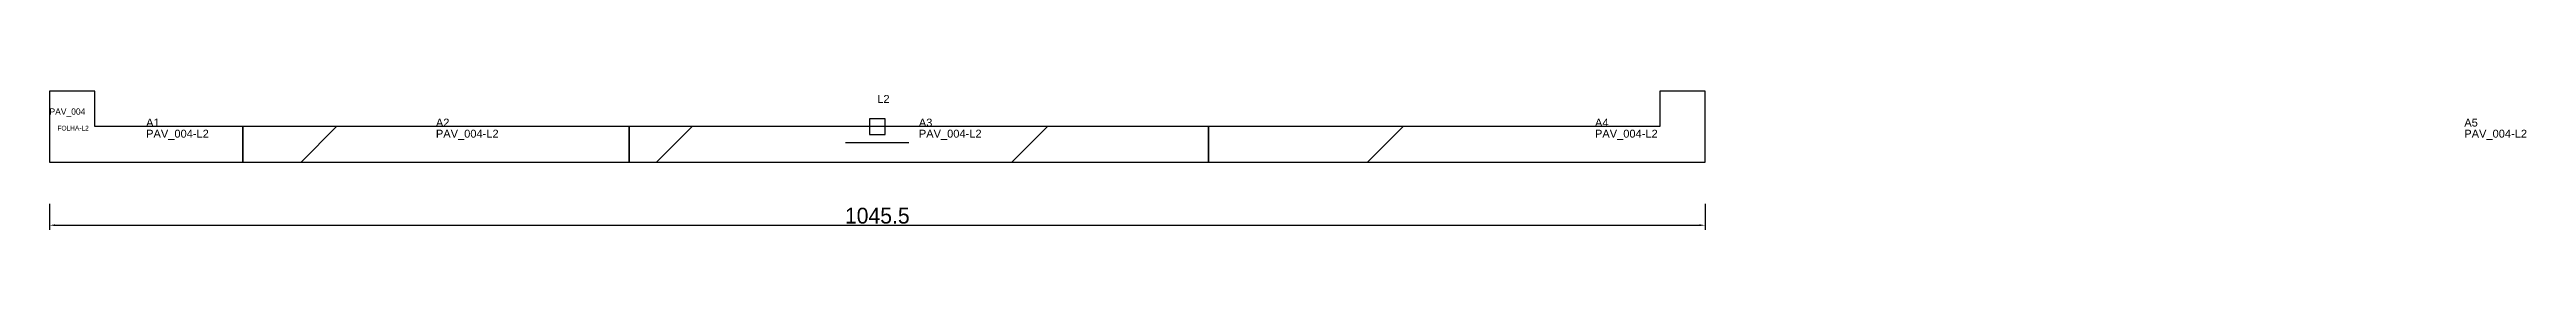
# Model space of a CAD drawing. Header units: metres. Extents: x 222 to 4165, y 114 to 202.
# Drawn here: x 222 to 1786, y 114 to 202 of the extents above; entities that cross this region are included whole.
import ezdxf

# ---------------------------------------------------------------- set-up
doc = ezdxf.new("R2010")
doc.units = ezdxf.units.M
for name, color, linetype in [('3', 3, 'CONTINUOUS'), ('AUX00', 7, 'CONTINUOUS'), ('COTA', 241, 'CONTINUOUS'), ('FOLHA', 255, 'CONTINUOUS'), ('Hachura', 251, 'CONTINUOUS'), ('NOMENCLATURA', 7, 'CONTINUOUS'), ('Nível', 160, 'CONTINUOUS'), ('Painéis', 200, 'CONTINUOUS'), ('Pilares', 5, 'CONTINUOUS'), ('SARR_2.2x7', 40, 'CONTINUOUS')]:
    doc.layers.add(name, color=color, linetype=linetype)
doc.styles.add('ARIAL', font='Arial.ttf')
doc.styles.add('STR_STANDARD', font='arial.ttf')
doc.dimstyles.new('EZ DXF', dxfattribs={"dimtxt": 10, "dimasz": 3.5, "dimexe": 3, "dimexo": 1.5, "dimgap": 1, "dimtad": 1, "dimdec": 1, "dimdsep": 46, "dimcen": 2.5, "dimazin": 3, "dimtfac": 1, "dimtmove": 0, "dimatfit": 3})

msp = doc.modelspace()

# ---------------------------------------------------------------- hatches: boundary and pattern name
at = {"layer": 'Hachura'}
h = msp.add_hatch(dxfattribs=at)
h.set_pattern_fill('ANSI31', scale=50)
h.paths.add_polyline_path([(222.2, 201.5), (222.2, 156.5), (1267.7, 156.5), (1267.7, 201.5), (1239.2, 201.5), (1239.2, 179), (250.7, 179), (250.7, 201.5)])
h = msp.add_hatch(dxfattribs=at)
h.set_pattern_fill('ANSI31', scale=50)
h.paths.add_polyline_path([(222.2, 201.5), (222.2, 156.5), (1267.7, 156.5), (1267.7, 201.5), (1239.2, 201.5), (1239.2, 179), (250.7, 179), (250.7, 201.5)])

# ---------------------------------------------------------------- linework, layer by layer
at = {"layer": '3'}
for points in [[(344.2, 156.5), (344.2, 179)], [(344.2, 156.5), (344.2, 179)], [(588.2, 156.5), (588.2, 179)], [(588.2, 156.5), (588.2, 179)], [(954.2, 156.5), (954.2, 179)], [(954.2, 156.5), (954.2, 179)]]:
    msp.add_lwpolyline(points, close=True, dxfattribs=at)
at = {"layer": 'Painéis', "color": 200}
for p, q in [((222.2, 201.5), (222.2, 156.5)), ((250.7, 201.5), (222.2, 201.5)), ((222.2, 201.5), (222.2, 156.5)), ((250.7, 201.5), (222.2, 201.5)), ((250.7, 179), (250.7, 201.5)), ((250.7, 179), (250.7, 201.5)), ((1267.7, 201.5), (1239.2, 201.5)), ((1239.2, 201.5), (1239.2, 179)), ((1267.7, 201.5), (1239.2, 201.5)), ((1239.2, 201.5), (1239.2, 179)), ((1267.7, 156.5), (1267.7, 201.5)), ((1267.7, 156.5), (1267.7, 201.5)), ((1239.2, 179), (250.7, 179)), ((1239.2, 179), (250.7, 179)), ((222.2, 156.5), (1267.7, 156.5)), ((222.2, 156.5), (1267.7, 156.5))]:
    msp.add_line(p, q, dxfattribs=at)
at = {"layer": 'Pilares'}
msp.add_lwpolyline([(739.95, 174), (749.95, 174), (749.95, 184), (739.95, 184)], close=True, dxfattribs=at)
msp.add_lwpolyline([(739.95, 174), (749.95, 174), (749.95, 184), (739.95, 184)], close=True, dxfattribs=at)
at = {"layer": 'SARR_2.2x7'}
msp.add_line((724.95, 169), (764.95, 169), dxfattribs=at)
msp.add_line((724.95, 169), (764.95, 169), dxfattribs=at)

# ---------------------------------------------------------------- texts
at = {"layer": '3', "style": 'STR_STANDARD'}
for s, p in [('A1', (283.2, 179)), ('A1', (283.2, 179)), ('A2', (466.2, 179)), ('A2', (466.2, 179)), ('A3', (771.2, 179)), ('A3', (771.2, 179)), ('A4', (1198.2, 179)), ('A4', (1198.2, 179)), ('A5', (1747.2, 179)), ('A5', (1747.2, 179))]:
    msp.add_text(s, height=5, dxfattribs=at).set_placement(p)
at = {"layer": 'AUX00', "style": 'STR_STANDARD'}
for p in [(283.2, 172), (283.2, 172), (466.2, 172), (466.2, 172), (771.2, 172), (771.2, 172), (1198.2, 172), (1198.2, 172), (1747.2, 172), (1747.2, 172)]:
    msp.add_text('PAV_004-L2', height=5, dxfattribs=at).set_placement(p)
at = {"layer": 'FOLHA'}
msp.add_text('FOLHA-L2', height=3, dxfattribs=at).set_placement((227.2, 176.5))
msp.add_text('FOLHA-L2', height=3, dxfattribs=at).set_placement((227.2, 176.5))
at = {"layer": 'NOMENCLATURA', "insert": (744.95, 199), "char_height": 5, "attachment_point": 1, "style": 'ARIAL'}
msp.add_mtext('L2', dxfattribs=at)
msp.add_mtext('L2', dxfattribs=at)
at = {"layer": 'Nível'}
msp.add_text('PAV_004', height=4, dxfattribs=at).set_placement((222.2, 186.5))
msp.add_text('PAV_004', height=4, dxfattribs=at).set_placement((222.2, 186.5))

# ---------------------------------------------------------------- dimensions: what is measured, and where the dimension line sits
at = {"layer": 'COTA'}
msp.add_linear_dim(base=(222.2, 116.5), p1=(222.2, 131.5), p2=(1267.7, 131.5), dimstyle='EZ DXF', dxfattribs=at).render()
msp.add_linear_dim(base=(222.2, 116.5), p1=(222.2, 131.5), p2=(1267.7, 131.5), dimstyle='EZ DXF', dxfattribs=at).render()

doc.saveas('drawing.dxf')
